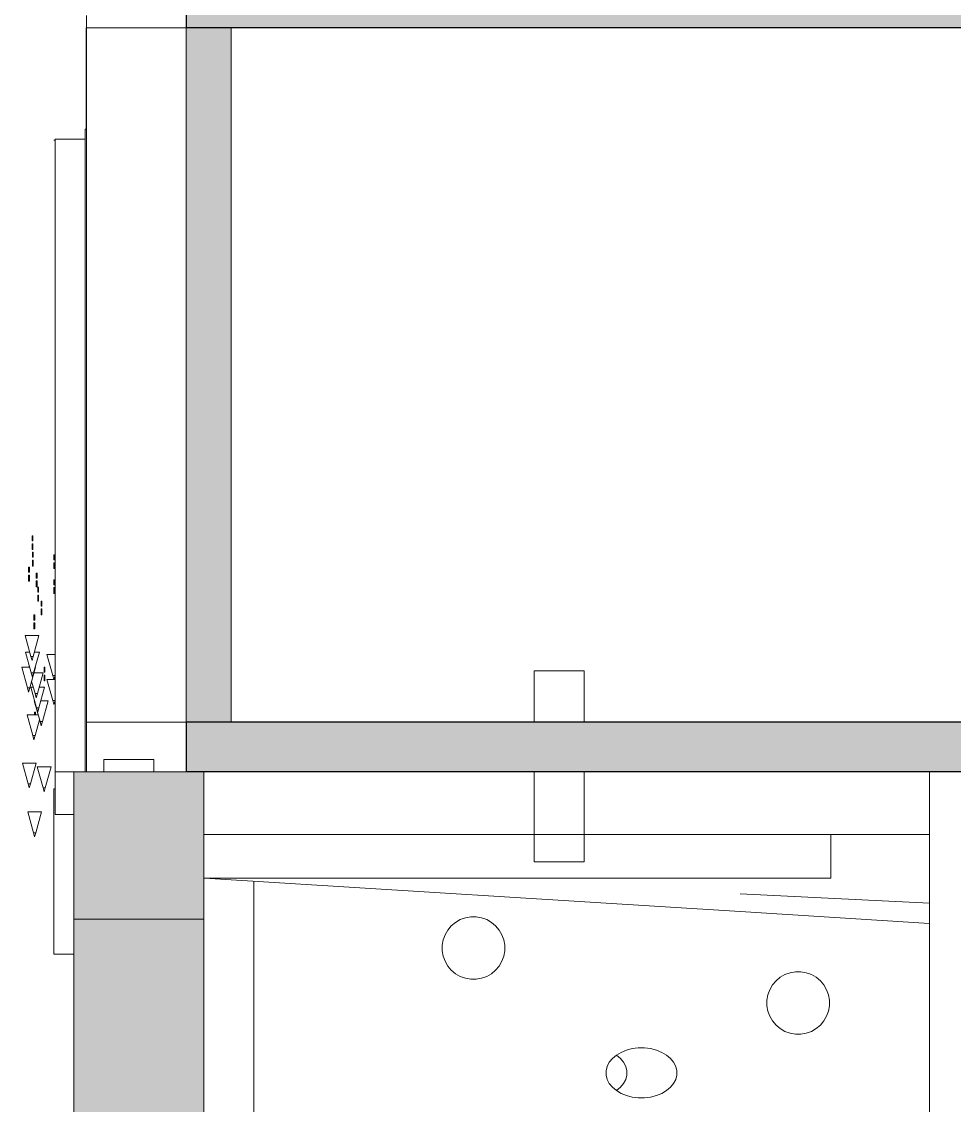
# Model space of a CAD drawing. Header units: metres. Extents: x -3.3 to 35.9, y -7 to 21.5.
# Drawn here: x -0.129 to 3.605, y -1.645 to 2.695 of the extents above; entities that cross this region are included whole.
import ezdxf

# ---------------------------------------------------------------- set-up
doc = ezdxf.new("R2010")
doc.units = ezdxf.units.M
doc.header["$MEASUREMENT"] = 0
for name, color, linetype in [('D_Schnitt D RB_1_110 Wand Aussen', 7, 'Continuous'), ('D_Schnitt D RB_1_111 Wand Aussen - Bohrpfahlwand 80', 7, 'Continuous'), ('D_Schnitt D RB_1_120 Wand Innen tragend', 7, 'Continuous'), ('D_Schnitt D RB_1_210 Decke', 7, 'Continuous'), ('D_Schnitt D RB_1_211 Decke - Bohrpfahl Rost', 7, 'Continuous'), ('D_Schnitt D RB_1_270 Deckendurchbruchsymbol', 7, 'Continuous'), ('D_Schnitt D RB_1_420 Rampe', 7, 'Continuous'), ('D_Schnitt D RB_1_910 Allgemein Lageplan Höhen', 7, 'Continuous')]:
    doc.layers.add(name, color=color, linetype=linetype)

msp = doc.modelspace()

# ---------------------------------------------------------------- hatches: boundary and pattern name
at = {"layer": 'D_Schnitt D RB_1_110 Wand Aussen', "linetype": 'Continuous', "lineweight": 0, "true_color": 0x000000}
msp.add_hatch(color=18, dxfattribs=at).paths.add_polyline_path([(0.53, -0.11), (0.71, -0.11), (0.71, 2.67), (0.53, 2.67)])
at = {"layer": 'D_Schnitt D RB_1_111 Wand Aussen - Bohrpfahlwand 80', "linetype": 'Continuous', "lineweight": 0, "true_color": 0x000000}
msp.add_hatch(color=18, dxfattribs=at).paths.add_polyline_path([(0.08, -6.55), (0.6, -6.55), (0.6, -0.9), (0.08, -0.9)])
at = {"layer": 'D_Schnitt D RB_1_210 Decke', "linetype": 'Continuous', "lineweight": 0, "true_color": 0x000000}
for points in [[(0.53, 2.67), (14.87, 2.67), (14.87, 2.87), (0.53, 2.87)], [(0.53, -0.11), (0.53, -0.31), (3.735, -0.31), (3.735, -0.11)]]:
    msp.add_hatch(color=18, dxfattribs=at).paths.add_polyline_path(points)
at = {"layer": 'D_Schnitt D RB_1_211 Decke - Bohrpfahl Rost', "linetype": 'Continuous', "lineweight": 0, "true_color": 0x000000}
msp.add_hatch(color=18, dxfattribs=at).paths.add_polyline_path([(0.08, -0.9), (0.6, -0.9), (0.6, -0.31), (0.08, -0.31)])

# ---------------------------------------------------------------- linework, layer by layer
at = {"layer": 'D_Schnitt D RB_1_110 Wand Aussen', "color": 7, "linetype": 'Continuous', "lineweight": 18, "ltscale": 1000}
for p, q in [((0.129, 2.265), (0.129, 2.67)), ((0.13, 2.67), (0.129, 2.67)), ((0.13, 2.67), (0.13, -0.11)), ((0.13, 2.67), (0.53, 2.67)), ((0.53, 2.67), (0.53, -0.11)), ((0.71, 2.67), (0.71, -0.11)), ((0.13, -0.11), (0.53, -0.11))]:
    msp.add_line(p, q, dxfattribs=at)
at = {"layer": 'D_Schnitt D RB_1_110 Wand Aussen', "color": 7, "linetype": 'Continuous', "lineweight": 13, "ltscale": 1000}
for p, q in [((0.125, 2.265), (0.125, 2.225)), ((0.125, 2.265), (0.13, 2.265)), ((0.005, 2.22), (0, 2.22)), ((0.005, 2.22), (0, 2.22)), ((0.005, 2.225), (0.005, 2.22)), ((0.005, 2.225), (0.125, 2.225)), ((0.005, 2.22), (0.005, -0.31)), ((0.125, 2.225), (0.125, -0.31)), ((0.005, -0.48), (0.005, -0.31)), ((0.005, -0.31), (0.08, -0.31)), ((0.005, -0.48), (0.08, -0.48))]:
    msp.add_line(p, q, dxfattribs=at)
at = {"layer": 'D_Schnitt D RB_1_111 Wand Aussen - Bohrpfahlwand 80', "color": 7, "linetype": 'Continuous', "lineweight": 13, "ltscale": 1000}
msp.add_line((0.08, -0.9), (0.08, -6.55), dxfattribs=at)
at = {"layer": 'D_Schnitt D RB_1_111 Wand Aussen - Bohrpfahlwand 80', "color": 7, "linetype": 'Continuous', "lineweight": 18, "ltscale": 1000}
msp.add_line((0.6, -0.9), (0.6, -3.83), dxfattribs=at)
at = {"layer": 'D_Schnitt D RB_1_120 Wand Innen tragend', "color": 7, "linetype": 'Continuous', "lineweight": 18, "ltscale": 1000}
for p, q in [((3.505, -0.51), (3.505, -3.83)), ((0.8, -0.7473), (0.8, -3.83)), ((3.505, -0.8357), (2.748, -0.7978))]:
    msp.add_line(p, q, dxfattribs=at)
at = {"layer": 'D_Schnitt D RB_1_120 Wand Innen tragend', "color": 16, "linetype": 'Continuous', "lineweight": 13, "ltscale": 1000, "true_color": 0x7e0000}
for p, q in [((1.608, -0.9122), (1.6269, -0.9013)), ((1.6269, -0.9013), (1.6475, -0.8938)), ((1.6475, -0.8938), (1.669, -0.89)), ((1.669, -0.89), (1.6799, -0.89)), ((1.6799, -0.89), (1.6909, -0.89)), ((1.6909, -0.89), (1.7124, -0.8938)), ((1.7124, -0.8938), (1.733, -0.9013)), ((1.733, -0.9013), (1.7519, -0.9122)), ((1.5662, -0.962), (1.5772, -0.943)), ((1.5772, -0.943), (1.5912, -0.9263)), ((1.5912, -0.9263), (1.608, -0.9122)), ((1.7519, -0.9122), (1.7687, -0.9263)), ((1.7687, -0.9263), (1.7827, -0.943)), ((1.7827, -0.943), (1.7937, -0.962)), ((1.5549, -1.0041), (1.5587, -0.9825)), ((1.5587, -0.9825), (1.5662, -0.962)), ((1.7937, -0.962), (1.8011, -0.9825)), ((1.8011, -0.9825), (1.8049, -1.0041)), ((1.5549, -1.015), (1.5549, -1.0041)), ((1.5549, -1.0259), (1.5549, -1.015)), ((1.5587, -1.0475), (1.5549, -1.0259)), ((1.8049, -1.0259), (1.8011, -1.0475)), ((1.8049, -1.0041), (1.8049, -1.015)), ((1.8049, -1.015), (1.8049, -1.0259)), ((1.5662, -1.068), (1.5587, -1.0475)), ((1.5772, -1.087), (1.5662, -1.068)), ((1.7937, -1.068), (1.7827, -1.087)), ((1.8011, -1.0475), (1.7937, -1.068)), ((1.5912, -1.1037), (1.5772, -1.087)), ((1.608, -1.1178), (1.5912, -1.1037)), ((1.6269, -1.1287), (1.608, -1.1178)), ((1.7519, -1.1178), (1.733, -1.1287)), ((1.7687, -1.1037), (1.7519, -1.1178)), ((1.7827, -1.087), (1.7687, -1.1037)), ((2.908, -1.1322), (2.927, -1.1213)), ((2.927, -1.1213), (2.9475, -1.1138)), ((2.9475, -1.1138), (2.9691, -1.11)), ((2.9691, -1.11), (2.98, -1.11)), ((2.98, -1.11), (2.9909, -1.11)), ((2.9909, -1.11), (3.0125, -1.1138)), ((3.0125, -1.1138), (3.033, -1.1213)), ((3.033, -1.1213), (3.052, -1.1322)), ((1.6475, -1.1362), (1.6269, -1.1287)), ((1.669, -1.14), (1.6475, -1.1362)), ((1.6799, -1.14), (1.669, -1.14)), ((1.6909, -1.14), (1.6799, -1.14)), ((1.7124, -1.1362), (1.6909, -1.14)), ((1.733, -1.1287), (1.7124, -1.1362)), ((2.8663, -1.182), (2.8772, -1.163)), ((2.8772, -1.163), (2.8913, -1.1463)), ((2.8913, -1.1463), (2.908, -1.1322)), ((3.052, -1.1322), (3.0687, -1.1463)), ((3.0687, -1.1463), (3.0828, -1.163)), ((3.0828, -1.163), (3.0937, -1.182)), ((2.855, -1.2241), (2.8588, -1.2025)), ((2.8588, -1.2025), (2.8663, -1.182)), ((3.0937, -1.182), (3.1012, -1.2025)), ((3.1012, -1.2025), (3.105, -1.2241)), ((2.855, -1.235), (2.855, -1.2241)), ((2.855, -1.2459), (2.855, -1.235)), ((2.8588, -1.2675), (2.855, -1.2459)), ((3.105, -1.2459), (3.1012, -1.2675)), ((3.105, -1.2241), (3.105, -1.235)), ((3.105, -1.235), (3.105, -1.2459)), ((2.8663, -1.288), (2.8588, -1.2675)), ((2.8772, -1.307), (2.8663, -1.288)), ((3.0937, -1.288), (3.0828, -1.307)), ((3.1012, -1.2675), (3.0937, -1.288)), ((2.8913, -1.3237), (2.8772, -1.307)), ((2.908, -1.3378), (2.8913, -1.3237)), ((2.927, -1.3487), (2.908, -1.3378)), ((3.052, -1.3378), (3.033, -1.3487)), ((3.0687, -1.3237), (3.052, -1.3378)), ((3.0828, -1.307), (3.0687, -1.3237)), ((2.9475, -1.3562), (2.927, -1.3487)), ((2.9691, -1.36), (2.9475, -1.3562)), ((2.98, -1.36), (2.9691, -1.36)), ((2.9909, -1.36), (2.98, -1.36)), ((3.0125, -1.3562), (2.9909, -1.36)), ((3.033, -1.3487), (3.0125, -1.3562)), ((2.2708, -1.4328), (2.2923, -1.424)), ((2.2923, -1.424), (2.3155, -1.418)), ((2.3155, -1.418), (2.3399, -1.415)), ((2.3399, -1.415), (2.3523, -1.415)), ((2.3523, -1.415), (2.3646, -1.415)), ((2.3646, -1.415), (2.389, -1.418)), ((2.389, -1.418), (2.4123, -1.424)), ((2.4123, -1.424), (2.4337, -1.4328)), ((2.2151, -1.489), (2.2236, -1.4726)), ((2.2236, -1.4726), (2.236, -1.4574)), ((2.236, -1.4574), (2.2519, -1.444)), ((2.2519, -1.444), (2.2708, -1.4328)), ((2.2527, -1.444), (2.2523, -1.4438)), ((2.2686, -1.4574), (2.2527, -1.444)), ((2.2809, -1.4726), (2.2686, -1.4574)), ((2.2894, -1.489), (2.2809, -1.4726)), ((2.4337, -1.4328), (2.4527, -1.444)), ((2.4527, -1.444), (2.4686, -1.4574)), ((2.4686, -1.4574), (2.4809, -1.4726)), ((2.4809, -1.4726), (2.4894, -1.489)), ((2.2109, -1.5063), (2.2151, -1.489)), ((2.2109, -1.515), (2.2109, -1.5063)), ((2.2109, -1.5237), (2.2109, -1.515)), ((2.2937, -1.5063), (2.2894, -1.489)), ((2.2937, -1.515), (2.2937, -1.5063)), ((2.2937, -1.5237), (2.2937, -1.515)), ((2.4894, -1.489), (2.4937, -1.5063)), ((2.4937, -1.5063), (2.4937, -1.515)), ((2.4937, -1.515), (2.4937, -1.5237)), ((2.2151, -1.541), (2.2109, -1.5237)), ((2.2236, -1.5574), (2.2151, -1.541)), ((2.236, -1.5726), (2.2236, -1.5574)), ((2.2686, -1.5726), (2.2809, -1.5574)), ((2.2809, -1.5574), (2.2894, -1.541)), ((2.2894, -1.541), (2.2937, -1.5237)), ((2.4809, -1.5574), (2.4686, -1.5726)), ((2.4894, -1.541), (2.4809, -1.5574)), ((2.4937, -1.5237), (2.4894, -1.541)), ((2.2519, -1.586), (2.236, -1.5726)), ((2.2708, -1.5972), (2.2519, -1.586)), ((2.2523, -1.5862), (2.2527, -1.586)), ((2.2527, -1.586), (2.2686, -1.5726)), ((2.2923, -1.606), (2.2708, -1.5972)), ((2.4337, -1.5972), (2.4123, -1.606)), ((2.4527, -1.586), (2.4337, -1.5972)), ((2.4686, -1.5726), (2.4527, -1.586)), ((2.3155, -1.612), (2.2923, -1.606)), ((2.3399, -1.615), (2.3155, -1.612)), ((2.3523, -1.615), (2.3399, -1.615)), ((2.3646, -1.615), (2.3523, -1.615)), ((2.389, -1.612), (2.3646, -1.615)), ((2.4123, -1.606), (2.389, -1.612))]:
    msp.add_line(p, q, dxfattribs=at)
at = {"layer": 'D_Schnitt D RB_1_210 Decke', "color": 7, "linetype": 'Continuous', "lineweight": 25, "ltscale": 1000}
for p, q in [((0.53, 2.87), (0.53, 2.67)), ((0.71, 2.67), (0.53, 2.67)), ((3.735, 2.67), (0.71, 2.67)), ((0.53, -0.11), (0.53, -0.31)), ((0.71, -0.11), (0.53, -0.11)), ((3.735, -0.11), (0.71, -0.11)), ((0.6, -0.31), (0.53, -0.31)), ((3.735, -0.31), (0.6, -0.31))]:
    msp.add_line(p, q, dxfattribs=at)
at = {"layer": 'D_Schnitt D RB_1_210 Decke', "color": 7, "linetype": 'Continuous', "lineweight": 13, "ltscale": 1000}
for p, q in [((0.13, 2.67), (0.13, 2.72)), ((0.13, -0.31), (0.13, -0.11)), ((3.505, -0.51), (3.505, -0.31)), ((0.6, -0.56), (3.505, -0.56)), ((3.11, -0.735), (3.11, -0.56)), ((0.6, -0.735), (3.11, -0.735))]:
    msp.add_line(p, q, dxfattribs=at)
at = {"layer": 'D_Schnitt D RB_1_211 Decke - Bohrpfahl Rost', "color": 7, "linetype": 'Continuous', "lineweight": 18, "ltscale": 1000}
for p, q in [((0.08, -0.31), (0.08, -0.9)), ((0.53, -0.31), (0.08, -0.31)), ((0.6, -0.31), (0.6, -0.9)), ((0.6, -0.9), (0.08, -0.9))]:
    msp.add_line(p, q, dxfattribs=at)
at = {"layer": 'D_Schnitt D RB_1_270 Deckendurchbruchsymbol', "color": 7, "linetype": 'Continuous', "lineweight": 13, "ltscale": 1000}
for p, q in [((1.9225, 0.095), (2.1225, 0.095)), ((1.9225, -0.11), (1.9225, 0.095)), ((2.1225, -0.11), (2.1225, 0.095)), ((0.2, -0.26), (0.4, -0.26)), ((0.2, -0.31), (0.2, -0.26)), ((0.4, -0.31), (0.4, -0.26)), ((1.9225, -0.67), (1.9225, -0.31)), ((2.1225, -0.67), (2.1225, -0.31)), ((0, -0.378), (0.005, -0.378)), ((0, -1.04), (0, -0.378)), ((1.9225, -0.67), (2.1225, -0.67)), ((0, -1.04), (0.08, -1.04))]:
    msp.add_line(p, q, dxfattribs=at)
at = {"layer": 'D_Schnitt D RB_1_420 Rampe', "color": 7, "linetype": 'Continuous', "lineweight": 18, "ltscale": 1000}
for p, q in [((0.08, -0.735), (0.08, -0.48)), ((2.748, -0.8689), (0.6035, -0.735)), ((3.505, -0.9162), (2.748, -0.8689))]:
    msp.add_line(p, q, dxfattribs=at)
at = {"layer": 'D_Schnitt D RB_1_910 Allgemein Lageplan Höhen', "color": 7, "linetype": 'Continuous', "lineweight": 13, "ltscale": 1000}
for p, q in [((-0.0874, 0.6358), (-0.0874, 0.633)), ((-0.0874, 0.6358), (-0.0842, 0.6358)), ((-0.0874, 0.633), (-0.0842, 0.633)), ((-0.0874, 0.633), (-0.0874, 0.6302)), ((-0.0874, 0.6302), (-0.0874, 0.6214)), ((-0.0874, 0.6302), (-0.0842, 0.6302)), ((-0.0874, 0.6214), (-0.0874, 0.6201)), ((-0.0874, 0.6201), (-0.0874, 0.6192)), ((-0.0874, 0.6192), (-0.0874, 0.6182)), ((-0.0874, 0.6182), (-0.0874, 0.6174)), ((-0.0874, 0.6174), (-0.0874, 0.6167)), ((-0.0874, 0.6167), (-0.0874, 0.6162)), ((-0.0874, 0.6162), (-0.0874, 0.6158)), ((-0.0874, 0.6158), (-0.0874, 0.6157)), ((-0.0874, 0.6157), (-0.0842, 0.6157)), ((-0.0842, 0.6358), (-0.0842, 0.633)), ((-0.0842, 0.633), (-0.0842, 0.6302)), ((-0.0842, 0.6302), (-0.0842, 0.6214)), ((-0.0842, 0.6214), (-0.0842, 0.6201)), ((-0.0842, 0.6201), (-0.0842, 0.6192)), ((-0.0842, 0.6192), (-0.0842, 0.6182)), ((-0.0842, 0.6182), (-0.0842, 0.6174)), ((-0.0842, 0.6174), (-0.0842, 0.6167)), ((-0.0842, 0.6167), (-0.0842, 0.6162)), ((-0.0842, 0.6162), (-0.0842, 0.6158)), ((-0.0842, 0.6158), (-0.0842, 0.6157)), ((-0.0874, 0.6043), (-0.0874, 0.6034)), ((-0.0874, 0.6043), (-0.0842, 0.6043)), ((-0.0874, 0.6034), (-0.0874, 0.6026)), ((-0.0874, 0.6026), (-0.0874, 0.6017)), ((-0.0874, 0.6017), (-0.0874, 0.6008)), ((-0.0874, 0.6008), (-0.0874, 0.6)), ((-0.0874, 0.6), (-0.0874, 0.5994)), ((-0.0874, 0.5994), (-0.0874, 0.597)), ((-0.0874, 0.5994), (-0.0842, 0.5994)), ((-0.0874, 0.597), (-0.0874, 0.5846)), ((-0.0874, 0.597), (-0.0842, 0.597)), ((-0.0874, 0.5846), (-0.0842, 0.5846)), ((-0.0874, 0.5846), (-0.0874, 0.5844)), ((-0.0874, 0.5844), (-0.0874, 0.5842)), ((-0.0874, 0.5842), (-0.0842, 0.5842)), ((-0.0874, 0.5842), (-0.0874, 0.5835)), ((-0.0874, 0.5835), (-0.0874, 0.5827)), ((-0.0874, 0.5827), (-0.0874, 0.5821)), ((-0.0874, 0.5821), (-0.0874, 0.5817)), ((-0.0874, 0.5817), (-0.0874, 0.5807)), ((-0.0874, 0.5817), (-0.0842, 0.5817)), ((-0.0874, 0.5807), (-0.0842, 0.5807)), ((-0.0858, 0.5698), (-0.0858, 0.567)), ((-0.0858, 0.5698), (-0.0827, 0.5698)), ((-0.0858, 0.567), (-0.0827, 0.567)), ((-0.0858, 0.567), (-0.0858, 0.5642)), ((-0.0858, 0.5642), (-0.0858, 0.5554)), ((-0.0858, 0.5642), (-0.0827, 0.5642)), ((-0.0842, 0.6043), (-0.0842, 0.6034)), ((-0.0842, 0.6034), (-0.0842, 0.6026)), ((-0.0842, 0.6026), (-0.0842, 0.6017)), ((-0.0842, 0.6017), (-0.0842, 0.6008)), ((-0.0842, 0.6008), (-0.0842, 0.6)), ((-0.0842, 0.6), (-0.0842, 0.5994)), ((-0.0842, 0.5994), (-0.0842, 0.597)), ((-0.0842, 0.597), (-0.0842, 0.5846)), ((-0.0842, 0.5846), (-0.0842, 0.5844)), ((-0.0842, 0.5844), (-0.0842, 0.5842)), ((-0.0842, 0.5842), (-0.0842, 0.5835)), ((-0.0842, 0.5835), (-0.0842, 0.5827)), ((-0.0842, 0.5827), (-0.0842, 0.5821)), ((-0.0842, 0.5821), (-0.0842, 0.5817)), ((-0.0842, 0.5817), (-0.0842, 0.5807)), ((-0.0827, 0.5698), (-0.0827, 0.567)), ((-0.0827, 0.567), (-0.0827, 0.5642)), ((-0.0827, 0.5642), (-0.0827, 0.5554)), ((-0.0858, 0.5554), (-0.0858, 0.5541)), ((-0.0858, 0.5541), (-0.0858, 0.5532)), ((-0.0858, 0.5532), (-0.0858, 0.5522)), ((-0.0858, 0.5522), (-0.0858, 0.5514)), ((-0.0858, 0.5514), (-0.0858, 0.5507)), ((-0.0858, 0.5507), (-0.0858, 0.5502)), ((-0.0858, 0.5502), (-0.0858, 0.5498)), ((-0.0858, 0.5498), (-0.0858, 0.5497)), ((-0.0858, 0.5497), (-0.0827, 0.5497)), ((-0.0858, 0.5383), (-0.0858, 0.5374)), ((-0.0858, 0.5383), (-0.0827, 0.5383)), ((-0.0858, 0.5374), (-0.0858, 0.5366)), ((-0.0858, 0.5366), (-0.0858, 0.5357)), ((-0.0858, 0.5357), (-0.0858, 0.5348)), ((-0.0858, 0.5348), (-0.0858, 0.534)), ((-0.0858, 0.534), (-0.0858, 0.5334)), ((-0.0858, 0.5334), (-0.0858, 0.531)), ((-0.0858, 0.5334), (-0.0827, 0.5334)), ((-0.0858, 0.531), (-0.0858, 0.5186)), ((-0.0858, 0.531), (-0.0827, 0.531)), ((-0.0827, 0.5554), (-0.0827, 0.5541)), ((-0.0827, 0.5541), (-0.0827, 0.5532)), ((-0.0827, 0.5532), (-0.0827, 0.5522)), ((-0.0827, 0.5522), (-0.0827, 0.5514)), ((-0.0827, 0.5514), (-0.0827, 0.5507)), ((-0.0827, 0.5507), (-0.0827, 0.5502)), ((-0.0827, 0.5502), (-0.0827, 0.5498)), ((-0.0827, 0.5498), (-0.0827, 0.5497)), ((-0.0827, 0.5383), (-0.0827, 0.5374)), ((-0.0827, 0.5374), (-0.0827, 0.5366)), ((-0.0827, 0.5366), (-0.0827, 0.5357)), ((-0.0827, 0.5357), (-0.0827, 0.5348)), ((-0.0827, 0.5348), (-0.0827, 0.534)), ((-0.0827, 0.534), (-0.0827, 0.5334)), ((-0.0827, 0.5334), (-0.0827, 0.531)), ((-0.0827, 0.531), (-0.0827, 0.5186)), ((-0.1011, 0.5098), (-0.1011, 0.507)), ((-0.1011, 0.5098), (-0.098, 0.5098)), ((-0.1011, 0.507), (-0.098, 0.507)), ((-0.1011, 0.507), (-0.1011, 0.5042)), ((-0.1011, 0.5042), (-0.1011, 0.4954)), ((-0.1011, 0.5042), (-0.098, 0.5042)), ((-0.1011, 0.4954), (-0.1011, 0.4941)), ((-0.1011, 0.4941), (-0.1011, 0.4932)), ((-0.1011, 0.4932), (-0.1011, 0.4922)), ((-0.1011, 0.4922), (-0.1011, 0.4914)), ((-0.1011, 0.4914), (-0.1011, 0.4907)), ((-0.1011, 0.4907), (-0.1011, 0.4902)), ((-0.1011, 0.4902), (-0.1011, 0.4898)), ((-0.1011, 0.4898), (-0.1011, 0.4897)), ((-0.1011, 0.4897), (-0.098, 0.4897)), ((-0.1011, 0.4783), (-0.1011, 0.4774)), ((-0.1011, 0.4783), (-0.098, 0.4783)), ((-0.1011, 0.4774), (-0.1011, 0.4766)), ((-0.098, 0.5098), (-0.098, 0.507)), ((-0.098, 0.507), (-0.098, 0.5042)), ((-0.098, 0.5042), (-0.098, 0.4954)), ((-0.098, 0.4954), (-0.098, 0.4941)), ((-0.098, 0.4941), (-0.098, 0.4932)), ((-0.098, 0.4932), (-0.098, 0.4922)), ((-0.098, 0.4922), (-0.098, 0.4914)), ((-0.098, 0.4914), (-0.098, 0.4907)), ((-0.098, 0.4907), (-0.098, 0.4902)), ((-0.098, 0.4902), (-0.098, 0.4898)), ((-0.098, 0.4898), (-0.098, 0.4897)), ((-0.098, 0.4783), (-0.098, 0.4774)), ((-0.098, 0.4774), (-0.098, 0.4766)), ((-0.0858, 0.5186), (-0.0827, 0.5186)), ((-0.0858, 0.5186), (-0.0858, 0.5184)), ((-0.0858, 0.5184), (-0.0858, 0.5182)), ((-0.0858, 0.5182), (-0.0858, 0.5175)), ((-0.0858, 0.5182), (-0.0827, 0.5182)), ((-0.0858, 0.5175), (-0.0858, 0.5167)), ((-0.0858, 0.5167), (-0.0858, 0.5161)), ((-0.0858, 0.5161), (-0.0858, 0.5157)), ((-0.0858, 0.5157), (-0.0858, 0.5147)), ((-0.0858, 0.5157), (-0.0827, 0.5157)), ((-0.0858, 0.5147), (-0.0827, 0.5147)), ((-0.0827, 0.5186), (-0.0827, 0.5184)), ((-0.0827, 0.5184), (-0.0827, 0.5182)), ((-0.0827, 0.5182), (-0.0827, 0.5175)), ((-0.0827, 0.5175), (-0.0827, 0.5167)), ((-0.0827, 0.5167), (-0.0827, 0.5161)), ((-0.0827, 0.5161), (-0.0827, 0.5157)), ((-0.0827, 0.5157), (-0.0827, 0.5147)), ((-0.0706, 0.4868), (-0.0706, 0.484)), ((-0.0706, 0.4868), (-0.0675, 0.4868)), ((-0.0706, 0.484), (-0.0675, 0.484)), ((-0.0706, 0.484), (-0.0706, 0.4812)), ((-0.0706, 0.4812), (-0.0706, 0.4724)), ((-0.0706, 0.4812), (-0.0675, 0.4812)), ((-0.0675, 0.4868), (-0.0675, 0.484)), ((-0.0675, 0.484), (-0.0675, 0.4812)), ((-0.0675, 0.4812), (-0.0675, 0.4724)), ((-0.1011, 0.4766), (-0.1011, 0.4757)), ((-0.1011, 0.4757), (-0.1011, 0.4748)), ((-0.1011, 0.4748), (-0.1011, 0.474)), ((-0.1011, 0.474), (-0.1011, 0.4734)), ((-0.1011, 0.4734), (-0.1011, 0.471)), ((-0.1011, 0.4734), (-0.098, 0.4734)), ((-0.1011, 0.471), (-0.1011, 0.4586)), ((-0.1011, 0.471), (-0.098, 0.471)), ((-0.1011, 0.4586), (-0.098, 0.4586)), ((-0.1011, 0.4586), (-0.1011, 0.4584)), ((-0.1011, 0.4584), (-0.1011, 0.4582)), ((-0.1011, 0.4582), (-0.098, 0.4582)), ((-0.1011, 0.4582), (-0.1011, 0.4575)), ((-0.1011, 0.4575), (-0.1011, 0.4567)), ((-0.1011, 0.4567), (-0.1011, 0.4561)), ((-0.1011, 0.4561), (-0.1011, 0.4557)), ((-0.1011, 0.4557), (-0.1011, 0.4547)), ((-0.1011, 0.4557), (-0.098, 0.4557)), ((-0.1011, 0.4547), (-0.098, 0.4547)), ((-0.098, 0.4766), (-0.098, 0.4757)), ((-0.098, 0.4757), (-0.098, 0.4748)), ((-0.098, 0.4748), (-0.098, 0.474)), ((-0.098, 0.474), (-0.098, 0.4734)), ((-0.098, 0.4734), (-0.098, 0.471)), ((-0.098, 0.471), (-0.098, 0.4586)), ((-0.098, 0.4586), (-0.098, 0.4584)), ((-0.098, 0.4584), (-0.098, 0.4582)), ((-0.098, 0.4582), (-0.098, 0.4575)), ((-0.098, 0.4575), (-0.098, 0.4567)), ((-0.098, 0.4567), (-0.098, 0.4561)), ((-0.098, 0.4561), (-0.098, 0.4557)), ((-0.098, 0.4557), (-0.098, 0.4547)), ((-0.0706, 0.4724), (-0.0706, 0.4711)), ((-0.0706, 0.4711), (-0.0706, 0.4702)), ((-0.0706, 0.4702), (-0.0706, 0.4692)), ((-0.0706, 0.4692), (-0.0706, 0.4684)), ((-0.0706, 0.4684), (-0.0706, 0.4677)), ((-0.0706, 0.4677), (-0.0706, 0.4672)), ((-0.0706, 0.4672), (-0.0706, 0.4668)), ((-0.0706, 0.4668), (-0.0706, 0.4667)), ((-0.0706, 0.4667), (-0.0675, 0.4667)), ((-0.0706, 0.4553), (-0.0706, 0.4544)), ((-0.0706, 0.4553), (-0.0675, 0.4553)), ((-0.0706, 0.4544), (-0.0706, 0.4536)), ((-0.0706, 0.4536), (-0.0706, 0.4527)), ((-0.0706, 0.4527), (-0.0706, 0.4518)), ((-0.0706, 0.4518), (-0.0706, 0.451)), ((-0.0706, 0.451), (-0.0706, 0.4504)), ((-0.0706, 0.4504), (-0.0706, 0.448)), ((-0.0706, 0.4504), (-0.0675, 0.4504)), ((-0.0706, 0.448), (-0.0706, 0.4356)), ((-0.0706, 0.448), (-0.0675, 0.448)), ((-0.0706, 0.4356), (-0.0675, 0.4356)), ((-0.0706, 0.4356), (-0.0706, 0.4354)), ((-0.0706, 0.4354), (-0.0706, 0.4352)), ((-0.0706, 0.4352), (-0.0675, 0.4352)), ((-0.0706, 0.4352), (-0.0706, 0.4345)), ((-0.0706, 0.4345), (-0.0706, 0.4337)), ((-0.0675, 0.4724), (-0.0675, 0.4711)), ((-0.0675, 0.4711), (-0.0675, 0.4702)), ((-0.0675, 0.4702), (-0.0675, 0.4692)), ((-0.0675, 0.4692), (-0.0675, 0.4684)), ((-0.0675, 0.4684), (-0.0675, 0.4677)), ((-0.0675, 0.4677), (-0.0675, 0.4672)), ((-0.0675, 0.4672), (-0.0675, 0.4668)), ((-0.0675, 0.4668), (-0.0675, 0.4667)), ((-0.0675, 0.4553), (-0.0675, 0.4544)), ((-0.0675, 0.4544), (-0.0675, 0.4536)), ((-0.0675, 0.4536), (-0.0675, 0.4527)), ((-0.0675, 0.4527), (-0.0675, 0.4518)), ((-0.0675, 0.4518), (-0.0675, 0.451)), ((-0.0675, 0.451), (-0.0675, 0.4504)), ((-0.0675, 0.4504), (-0.0675, 0.448)), ((-0.0675, 0.448), (-0.0675, 0.4356)), ((-0.0675, 0.4356), (-0.0675, 0.4354)), ((-0.0675, 0.4354), (-0.0675, 0.4352)), ((-0.0675, 0.4352), (-0.0675, 0.4345)), ((-0.0675, 0.4345), (-0.0675, 0.4337)), ((-0.0706, 0.4337), (-0.0706, 0.4331)), ((-0.0706, 0.4331), (-0.0706, 0.4327)), ((-0.0706, 0.4327), (-0.0706, 0.4317)), ((-0.0706, 0.4327), (-0.0675, 0.4327)), ((-0.0706, 0.4317), (-0.0675, 0.4317)), ((-0.0675, 0.4337), (-0.0675, 0.4331)), ((-0.0675, 0.4331), (-0.0675, 0.4327)), ((-0.0675, 0.4327), (-0.0675, 0.4317)), ((-0.0648, 0.4298), (-0.0648, 0.427)), ((-0.0648, 0.4298), (-0.0617, 0.4298)), ((-0.0648, 0.427), (-0.0648, 0.4242)), ((-0.0648, 0.427), (-0.0617, 0.427)), ((-0.0648, 0.4242), (-0.0648, 0.4154)), ((-0.0648, 0.4242), (-0.0617, 0.4242)), ((-0.0648, 0.4154), (-0.0648, 0.4141)), ((-0.0648, 0.4141), (-0.0648, 0.4132)), ((-0.0648, 0.4132), (-0.0648, 0.4122)), ((-0.0648, 0.4122), (-0.0648, 0.4114)), ((-0.0648, 0.4114), (-0.0648, 0.4107)), ((-0.0648, 0.4107), (-0.0648, 0.4102)), ((-0.0648, 0.4102), (-0.0648, 0.4098)), ((-0.0648, 0.4098), (-0.0648, 0.4097)), ((-0.0648, 0.4097), (-0.0617, 0.4097)), ((-0.0648, 0.3983), (-0.0648, 0.3974)), ((-0.0648, 0.3983), (-0.0617, 0.3983)), ((-0.0648, 0.3974), (-0.0648, 0.3966)), ((-0.0648, 0.3966), (-0.0648, 0.3957)), ((-0.0648, 0.3957), (-0.0648, 0.3948)), ((-0.0648, 0.3948), (-0.0648, 0.394)), ((-0.0648, 0.394), (-0.0648, 0.3934)), ((-0.0648, 0.3934), (-0.0648, 0.391)), ((-0.0648, 0.3934), (-0.0617, 0.3934)), ((-0.0648, 0.391), (-0.0648, 0.3786)), ((-0.0648, 0.391), (-0.0617, 0.391)), ((-0.0617, 0.4298), (-0.0617, 0.427)), ((-0.0617, 0.427), (-0.0617, 0.4242)), ((-0.0617, 0.4242), (-0.0617, 0.4154)), ((-0.0617, 0.4154), (-0.0617, 0.4141)), ((-0.0617, 0.4141), (-0.0617, 0.4132)), ((-0.0617, 0.4132), (-0.0617, 0.4122)), ((-0.0617, 0.4122), (-0.0617, 0.4114)), ((-0.0617, 0.4114), (-0.0617, 0.4107)), ((-0.0617, 0.4107), (-0.0617, 0.4102)), ((-0.0617, 0.4102), (-0.0617, 0.4098)), ((-0.0617, 0.4098), (-0.0617, 0.4097)), ((-0.0617, 0.3983), (-0.0617, 0.3974)), ((-0.0617, 0.3974), (-0.0617, 0.3966)), ((-0.0617, 0.3966), (-0.0617, 0.3957)), ((-0.0617, 0.3957), (-0.0617, 0.3948)), ((-0.0617, 0.3948), (-0.0617, 0.394)), ((-0.0617, 0.394), (-0.0617, 0.3934)), ((-0.0617, 0.3934), (-0.0617, 0.391)), ((-0.0617, 0.391), (-0.0617, 0.3786)), ((-0.0648, 0.3786), (-0.0617, 0.3786)), ((-0.0648, 0.3786), (-0.0648, 0.3784)), ((-0.0648, 0.3784), (-0.0648, 0.3782)), ((-0.0648, 0.3782), (-0.0617, 0.3782)), ((-0.0648, 0.3782), (-0.0648, 0.3775)), ((-0.0648, 0.3775), (-0.0648, 0.3767)), ((-0.0648, 0.3767), (-0.0648, 0.3761)), ((-0.0648, 0.3761), (-0.0648, 0.3757)), ((-0.0648, 0.3757), (-0.0648, 0.3747)), ((-0.0648, 0.3757), (-0.0617, 0.3757)), ((-0.0648, 0.3747), (-0.0617, 0.3747)), ((-0.0617, 0.3786), (-0.0617, 0.3784)), ((-0.0617, 0.3784), (-0.0617, 0.3782)), ((-0.0617, 0.3782), (-0.0617, 0.3775)), ((-0.0617, 0.3775), (-0.0617, 0.3767)), ((-0.0617, 0.3767), (-0.0617, 0.3761)), ((-0.0617, 0.3761), (-0.0617, 0.3757)), ((-0.0617, 0.3757), (-0.0617, 0.3747)), ((-0.0509, 0.3748), (-0.0509, 0.372)), ((-0.0509, 0.3748), (-0.0477, 0.3748)), ((-0.0509, 0.372), (-0.0477, 0.372)), ((-0.0509, 0.372), (-0.0509, 0.3692)), ((-0.0509, 0.3692), (-0.0509, 0.3604)), ((-0.0509, 0.3692), (-0.0477, 0.3692)), ((-0.0509, 0.3604), (-0.0509, 0.3591)), ((-0.0509, 0.3591), (-0.0509, 0.3582)), ((-0.0509, 0.3582), (-0.0509, 0.3572)), ((-0.0509, 0.3572), (-0.0509, 0.3564)), ((-0.0509, 0.3564), (-0.0509, 0.3557)), ((-0.0509, 0.3557), (-0.0509, 0.3552)), ((-0.0509, 0.3552), (-0.0509, 0.3548)), ((-0.0509, 0.3548), (-0.0509, 0.3547)), ((-0.0509, 0.3547), (-0.0477, 0.3547)), ((-0.0477, 0.3748), (-0.0477, 0.372)), ((-0.0477, 0.372), (-0.0477, 0.3692)), ((-0.0477, 0.3692), (-0.0477, 0.3604)), ((-0.0477, 0.3604), (-0.0477, 0.3591)), ((-0.0477, 0.3591), (-0.0477, 0.3582)), ((-0.0477, 0.3582), (-0.0477, 0.3572)), ((-0.0477, 0.3572), (-0.0477, 0.3564)), ((-0.0477, 0.3564), (-0.0477, 0.3557)), ((-0.0477, 0.3557), (-0.0477, 0.3552)), ((-0.0477, 0.3552), (-0.0477, 0.3548)), ((-0.0477, 0.3548), (-0.0477, 0.3547)), ((-0.0798, 0.3188), (-0.0798, 0.316)), ((-0.0798, 0.3188), (-0.0767, 0.3188)), ((-0.0798, 0.316), (-0.0767, 0.316)), ((-0.0798, 0.316), (-0.0798, 0.3132)), ((-0.0798, 0.3132), (-0.0798, 0.3044)), ((-0.0798, 0.3132), (-0.0767, 0.3132)), ((-0.0798, 0.3044), (-0.0798, 0.3031)), ((-0.0767, 0.3188), (-0.0767, 0.316)), ((-0.0767, 0.316), (-0.0767, 0.3132)), ((-0.0767, 0.3132), (-0.0767, 0.3044)), ((-0.0767, 0.3044), (-0.0767, 0.3031)), ((-0.0509, 0.3433), (-0.0509, 0.3424)), ((-0.0509, 0.3433), (-0.0477, 0.3433)), ((-0.0509, 0.3424), (-0.0509, 0.3416)), ((-0.0509, 0.3416), (-0.0509, 0.3407)), ((-0.0509, 0.3407), (-0.0509, 0.3398)), ((-0.0509, 0.3398), (-0.0509, 0.339)), ((-0.0509, 0.339), (-0.0509, 0.3384)), ((-0.0509, 0.3384), (-0.0509, 0.336)), ((-0.0509, 0.3384), (-0.0477, 0.3384)), ((-0.0509, 0.336), (-0.0509, 0.3236)), ((-0.0509, 0.336), (-0.0477, 0.336)), ((-0.0509, 0.3236), (-0.0477, 0.3236)), ((-0.0509, 0.3236), (-0.0509, 0.3234)), ((-0.0509, 0.3234), (-0.0509, 0.3232)), ((-0.0509, 0.3232), (-0.0477, 0.3232)), ((-0.0509, 0.3232), (-0.0509, 0.3225)), ((-0.0509, 0.3225), (-0.0509, 0.3217)), ((-0.0509, 0.3217), (-0.0509, 0.3211)), ((-0.0509, 0.3211), (-0.0509, 0.3207)), ((-0.0509, 0.3207), (-0.0509, 0.3197)), ((-0.0509, 0.3207), (-0.0477, 0.3207)), ((-0.0509, 0.3197), (-0.0477, 0.3197)), ((-0.0477, 0.3433), (-0.0477, 0.3424)), ((-0.0477, 0.3424), (-0.0477, 0.3416)), ((-0.0477, 0.3416), (-0.0477, 0.3407)), ((-0.0477, 0.3407), (-0.0477, 0.3398)), ((-0.0477, 0.3398), (-0.0477, 0.339)), ((-0.0477, 0.339), (-0.0477, 0.3384)), ((-0.0477, 0.3384), (-0.0477, 0.336)), ((-0.0477, 0.336), (-0.0477, 0.3236)), ((-0.0477, 0.3236), (-0.0477, 0.3234)), ((-0.0477, 0.3234), (-0.0477, 0.3232)), ((-0.0477, 0.3232), (-0.0477, 0.3225)), ((-0.0477, 0.3225), (-0.0477, 0.3217)), ((-0.0477, 0.3217), (-0.0477, 0.3211)), ((-0.0477, 0.3211), (-0.0477, 0.3207)), ((-0.0477, 0.3207), (-0.0477, 0.3197)), ((-0.0798, 0.3031), (-0.0798, 0.3022)), ((-0.0798, 0.3022), (-0.0798, 0.3012)), ((-0.0798, 0.3012), (-0.0798, 0.3004)), ((-0.0798, 0.3004), (-0.0798, 0.2997)), ((-0.0798, 0.2997), (-0.0798, 0.2992)), ((-0.0798, 0.2992), (-0.0798, 0.2988)), ((-0.0798, 0.2988), (-0.0798, 0.2987)), ((-0.0798, 0.2987), (-0.0767, 0.2987)), ((-0.0798, 0.2873), (-0.0798, 0.2864)), ((-0.0798, 0.2873), (-0.0767, 0.2873)), ((-0.0798, 0.2864), (-0.0798, 0.2856)), ((-0.0798, 0.2856), (-0.0798, 0.2847)), ((-0.0798, 0.2847), (-0.0798, 0.2838)), ((-0.0798, 0.2838), (-0.0798, 0.283)), ((-0.0798, 0.283), (-0.0798, 0.2824)), ((-0.0798, 0.2824), (-0.0798, 0.28)), ((-0.0798, 0.2824), (-0.0767, 0.2824)), ((-0.0798, 0.28), (-0.0798, 0.2676)), ((-0.0798, 0.28), (-0.0767, 0.28)), ((-0.0798, 0.2676), (-0.0767, 0.2676)), ((-0.0798, 0.2676), (-0.0798, 0.2674)), ((-0.0798, 0.2674), (-0.0798, 0.2672)), ((-0.0798, 0.2672), (-0.0767, 0.2672)), ((-0.0798, 0.2672), (-0.0798, 0.2665)), ((-0.0798, 0.2665), (-0.0798, 0.2657)), ((-0.0798, 0.2657), (-0.0798, 0.2651)), ((-0.0798, 0.2651), (-0.0798, 0.2647)), ((-0.0798, 0.2647), (-0.0798, 0.2637)), ((-0.0798, 0.2647), (-0.0767, 0.2647)), ((-0.0798, 0.2637), (-0.0767, 0.2637)), ((-0.0767, 0.3031), (-0.0767, 0.3022)), ((-0.0767, 0.3022), (-0.0767, 0.3012)), ((-0.0767, 0.3012), (-0.0767, 0.3004)), ((-0.0767, 0.3004), (-0.0767, 0.2997)), ((-0.0767, 0.2997), (-0.0767, 0.2992)), ((-0.0767, 0.2992), (-0.0767, 0.2988)), ((-0.0767, 0.2988), (-0.0767, 0.2987)), ((-0.0767, 0.2873), (-0.0767, 0.2864)), ((-0.0767, 0.2864), (-0.0767, 0.2856)), ((-0.0767, 0.2856), (-0.0767, 0.2847)), ((-0.0767, 0.2847), (-0.0767, 0.2838)), ((-0.0767, 0.2838), (-0.0767, 0.283)), ((-0.0767, 0.283), (-0.0767, 0.2824)), ((-0.0767, 0.2824), (-0.0767, 0.28)), ((-0.0767, 0.28), (-0.0767, 0.2676)), ((-0.0767, 0.2676), (-0.0767, 0.2674)), ((-0.0767, 0.2674), (-0.0767, 0.2672)), ((-0.0767, 0.2672), (-0.0767, 0.2665)), ((-0.0767, 0.2665), (-0.0767, 0.2657)), ((-0.0767, 0.2657), (-0.0767, 0.2651)), ((-0.0767, 0.2651), (-0.0767, 0.2647)), ((-0.0767, 0.2647), (-0.0767, 0.2637)), ((-0.1151, 0.236), (-0.1114, 0.236)), ((-0.092, 0.1527), (-0.1151, 0.236)), ((-0.1114, 0.236), (-0.1012, 0.236)), ((-0.1012, 0.236), (-0.0874, 0.236)), ((-0.0874, 0.236), (-0.0735, 0.236)), ((-0.0827, 0.1527), (-0.0596, 0.236)), ((-0.0735, 0.236), (-0.0633, 0.236)), ((-0.0633, 0.236), (-0.0596, 0.236)), ((-0.1136, 0.17), (-0.1099, 0.17)), ((-0.0905, 0.0867), (-0.1136, 0.17)), ((-0.1099, 0.17), (-0.0997, 0.17)), ((-0.0997, 0.17), (-0.0968, 0.17)), ((-0.092, 0.1527), (-0.0914, 0.1527)), ((-0.0874, 0.136), (-0.092, 0.1527)), ((-0.0914, 0.1527), (-0.0897, 0.1527)), ((-0.0897, 0.1527), (-0.0874, 0.1527)), ((-0.0874, 0.1527), (-0.085, 0.1527)), ((-0.0874, 0.136), (-0.0827, 0.1527)), ((-0.085, 0.1527), (-0.0833, 0.1527)), ((-0.0833, 0.1527), (-0.0827, 0.1527)), ((-0.0812, 0.0867), (-0.0581, 0.17)), ((-0.0779, 0.17), (-0.072, 0.17)), ((-0.072, 0.17), (-0.0618, 0.17)), ((-0.0618, 0.17), (-0.0581, 0.17)), ((-0.1289, 0.11), (-0.1252, 0.11)), ((-0.1058, 0.0267), (-0.1289, 0.11)), ((-0.1252, 0.11), (-0.115, 0.11)), ((-0.115, 0.11), (-0.1011, 0.11)), ((-0.1011, 0.11), (-0.097, 0.11)), ((-0.0984, 0.1152), (-0.0984, 0.1114)), ((-0.0984, 0.1114), (-0.0984, 0.1101)), ((-0.0965, 0.0267), (-0.0734, 0.11)), ((-0.0798, 0.087), (-0.0706, 0.087)), ((-0.0747, 0.11), (-0.0734, 0.11)), ((-0.0706, 0.087), (-0.0567, 0.087)), ((-0.066, 0.0037), (-0.0429, 0.087)), ((-0.0567, 0.087), (-0.0466, 0.087)), ((-0.0466, 0.087), (-0.0429, 0.087)), ((-0.0389, 0.1098), (-0.0389, 0.107)), ((-0.0389, 0.1098), (-0.0358, 0.1098)), ((-0.0389, 0.107), (-0.0358, 0.107)), ((-0.0389, 0.107), (-0.0389, 0.1042)), ((-0.0389, 0.1042), (-0.0389, 0.0954)), ((-0.0389, 0.1042), (-0.0358, 0.1042)), ((-0.0389, 0.0954), (-0.0389, 0.0941)), ((-0.0389, 0.0941), (-0.0389, 0.0932)), ((-0.0389, 0.0932), (-0.0389, 0.0922)), ((-0.0389, 0.0922), (-0.0389, 0.0914)), ((-0.0389, 0.0914), (-0.0389, 0.0907)), ((-0.0389, 0.0907), (-0.0389, 0.0902)), ((-0.0389, 0.0902), (-0.0389, 0.0898)), ((-0.0389, 0.0898), (-0.0389, 0.0897)), ((-0.0389, 0.0897), (-0.0358, 0.0897)), ((-0.0358, 0.1098), (-0.0358, 0.107)), ((-0.0358, 0.107), (-0.0358, 0.1042)), ((-0.0358, 0.1042), (-0.0358, 0.0954)), ((-0.0358, 0.0954), (-0.0358, 0.0941)), ((-0.0358, 0.0941), (-0.0358, 0.0932)), ((-0.0358, 0.0932), (-0.0358, 0.0922)), ((-0.0358, 0.0922), (-0.0358, 0.0914)), ((-0.0358, 0.0914), (-0.0358, 0.0907)), ((-0.0358, 0.0907), (-0.0358, 0.0902)), ((-0.0358, 0.0902), (-0.0358, 0.0898)), ((-0.0358, 0.0898), (-0.0358, 0.0897)), ((-0.0905, 0.0867), (-0.0899, 0.0867)), ((-0.0858, 0.07), (-0.0905, 0.0867)), ((-0.0899, 0.0867), (-0.0882, 0.0867)), ((-0.0753, 0.0037), (-0.0891, 0.0534)), ((-0.0882, 0.0867), (-0.0858, 0.0867)), ((-0.0858, 0.0867), (-0.0835, 0.0867)), ((-0.0858, 0.07), (-0.0812, 0.0867)), ((-0.0835, 0.0867), (-0.0818, 0.0867)), ((-0.0818, 0.0867), (-0.0812, 0.0867)), ((-0.0389, 0.0783), (-0.0389, 0.0774)), ((-0.0389, 0.0783), (-0.0358, 0.0783)), ((-0.0389, 0.0774), (-0.0389, 0.0766)), ((-0.0389, 0.0766), (-0.0389, 0.0757)), ((-0.0389, 0.0757), (-0.0389, 0.0748)), ((-0.0389, 0.0748), (-0.0389, 0.074)), ((-0.0389, 0.074), (-0.0389, 0.0734)), ((-0.0389, 0.0734), (-0.0389, 0.071)), ((-0.0389, 0.0734), (-0.0358, 0.0734)), ((-0.0389, 0.071), (-0.0389, 0.0586)), ((-0.0389, 0.071), (-0.0358, 0.071)), ((-0.0389, 0.0586), (-0.0358, 0.0586)), ((-0.0389, 0.0586), (-0.0389, 0.0584)), ((-0.0389, 0.0584), (-0.0389, 0.0582)), ((-0.0389, 0.0582), (-0.0358, 0.0582)), ((-0.0389, 0.0582), (-0.0389, 0.0575)), ((-0.0389, 0.0575), (-0.0389, 0.0567)), ((-0.0389, 0.0567), (-0.0389, 0.0561)), ((-0.0389, 0.0561), (-0.0389, 0.0557)), ((-0.0389, 0.0557), (-0.0389, 0.0547)), ((-0.0389, 0.0557), (-0.0358, 0.0557)), ((-0.0389, 0.0547), (-0.0358, 0.0547)), ((-0.0358, 0.0783), (-0.0358, 0.0774)), ((-0.0358, 0.0774), (-0.0358, 0.0766)), ((-0.0358, 0.0766), (-0.0358, 0.0757)), ((-0.0358, 0.0757), (-0.0358, 0.0748)), ((-0.0358, 0.0748), (-0.0358, 0.074)), ((-0.0358, 0.074), (-0.0358, 0.0734)), ((-0.0358, 0.0734), (-0.0358, 0.071)), ((-0.0358, 0.071), (-0.0358, 0.0586)), ((-0.0358, 0.0586), (-0.0358, 0.0584)), ((-0.0358, 0.0584), (-0.0358, 0.0582)), ((-0.0358, 0.0582), (-0.0358, 0.0575)), ((-0.0358, 0.0575), (-0.0358, 0.0567)), ((-0.0358, 0.0567), (-0.0358, 0.0561)), ((-0.0358, 0.0561), (-0.0358, 0.0557)), ((-0.0358, 0.0557), (-0.0358, 0.0547)), ((-0.1058, 0.0267), (-0.1052, 0.0267)), ((-0.1011, 0.01), (-0.1058, 0.0267)), ((-0.1052, 0.0267), (-0.1035, 0.0267)), ((-0.1035, 0.0267), (-0.1011, 0.0267)), ((-0.1011, 0.0267), (-0.0988, 0.0267)), ((-0.1011, 0.01), (-0.0965, 0.0267)), ((-0.0988, 0.0267), (-0.0971, 0.0267)), ((-0.0971, 0.0267), (-0.0965, 0.0267)), ((-0.0926, 0.03), (-0.0889, 0.03)), ((-0.0695, -0.0533), (-0.0926, 0.03)), ((-0.0889, 0.03), (-0.0826, 0.03)), ((-0.0753, 0.0037), (-0.0746, 0.0037)), ((-0.0706, -0.013), (-0.0753, 0.0037)), ((-0.0746, 0.0037), (-0.073, 0.0037)), ((-0.073, 0.0037), (-0.0706, 0.0037)), ((-0.0706, 0.0037), (-0.0683, 0.0037)), ((-0.0706, -0.013), (-0.066, 0.0037)), ((-0.0683, 0.0037), (-0.0666, 0.0037)), ((-0.0666, 0.0037), (-0.066, 0.0037)), ((-0.0602, -0.0533), (-0.0371, 0.03)), ((-0.0587, 0.03), (-0.0509, 0.03)), ((-0.0509, 0.03), (-0.0408, 0.03)), ((-0.0408, 0.03), (-0.0371, 0.03)), ((-0.0786, -0.025), (-0.0773, -0.025)), ((-0.0555, -0.1083), (-0.0786, -0.025)), ((-0.0523, -0.025), (-0.0509, -0.025)), ((-0.0509, -0.025), (-0.037, -0.025)), ((-0.0462, -0.1083), (-0.0231, -0.025)), ((-0.037, -0.025), (-0.0268, -0.025)), ((-0.0268, -0.025), (-0.0231, -0.025)), ((-0.1076, -0.081), (-0.1039, -0.081)), ((-0.0844, -0.1643), (-0.1076, -0.081)), ((-0.1039, -0.081), (-0.0937, -0.081)), ((-0.0937, -0.081), (-0.0798, -0.081)), ((-0.0798, -0.081), (-0.0659, -0.081)), ((-0.077, -0.0702), (-0.077, -0.073)), ((-0.077, -0.0702), (-0.0738, -0.0702)), ((-0.077, -0.073), (-0.0738, -0.073)), ((-0.077, -0.073), (-0.077, -0.0758)), ((-0.077, -0.0758), (-0.077, -0.081)), ((-0.077, -0.0758), (-0.0738, -0.0758)), ((-0.0738, -0.0702), (-0.0738, -0.073)), ((-0.0738, -0.073), (-0.0738, -0.0758)), ((-0.0738, -0.0758), (-0.0738, -0.081)), ((-0.0695, -0.0533), (-0.0688, -0.0533)), ((-0.0648, -0.07), (-0.0695, -0.0533)), ((-0.0688, -0.0533), (-0.0672, -0.0533)), ((-0.0672, -0.0533), (-0.0648, -0.0533)), ((-0.0659, -0.081), (-0.0631, -0.081)), ((-0.0648, -0.0533), (-0.0625, -0.0533)), ((-0.0648, -0.07), (-0.0602, -0.0533)), ((-0.0625, -0.0533), (-0.0608, -0.0533)), ((-0.0608, -0.0533), (-0.0602, -0.0533)), ((-0.0752, -0.1643), (-0.0576, -0.1009)), ((-0.0555, -0.1083), (-0.0549, -0.1083)), ((-0.0509, -0.125), (-0.0555, -0.1083)), ((-0.0549, -0.1083), (-0.0532, -0.1083)), ((-0.0532, -0.1083), (-0.0509, -0.1083)), ((-0.0509, -0.1083), (-0.0485, -0.1083)), ((-0.0509, -0.125), (-0.0462, -0.1083)), ((-0.0485, -0.1083), (-0.0468, -0.1083)), ((-0.0468, -0.1083), (-0.0462, -0.1083)), ((-0.0844, -0.1643), (-0.0838, -0.1643)), ((-0.0798, -0.181), (-0.0844, -0.1643)), ((-0.0838, -0.1643), (-0.0821, -0.1643)), ((-0.0821, -0.1643), (-0.0798, -0.1643)), ((-0.0798, -0.1643), (-0.0775, -0.1643)), ((-0.0798, -0.181), (-0.0752, -0.1643)), ((-0.0775, -0.1643), (-0.0758, -0.1643)), ((-0.0758, -0.1643), (-0.0752, -0.1643)), ((-0.1262, -0.274), (-0.1225, -0.274)), ((-0.103, -0.3573), (-0.1262, -0.274)), ((-0.1225, -0.274), (-0.1123, -0.274)), ((-0.1123, -0.274), (-0.0984, -0.274)), ((-0.0984, -0.274), (-0.0845, -0.274)), ((-0.0938, -0.3573), (-0.0706, -0.274)), ((-0.0845, -0.274), (-0.0743, -0.274)), ((-0.0743, -0.274), (-0.0706, -0.274)), ((-0.0667, -0.29), (-0.063, -0.29)), ((-0.0435, -0.3733), (-0.0667, -0.29)), ((-0.063, -0.29), (-0.0528, -0.29)), ((-0.0528, -0.29), (-0.0389, -0.29)), ((-0.0389, -0.29), (-0.025, -0.29)), ((-0.0343, -0.3733), (-0.0111, -0.29)), ((-0.025, -0.29), (-0.0149, -0.29)), ((-0.0149, -0.29), (-0.0111, -0.29)), ((-0.103, -0.3573), (-0.1024, -0.3573)), ((-0.0984, -0.374), (-0.103, -0.3573)), ((-0.1024, -0.3573), (-0.1007, -0.3573)), ((-0.1007, -0.3573), (-0.0984, -0.3573)), ((-0.0984, -0.3573), (-0.0961, -0.3573)), ((-0.0984, -0.374), (-0.0938, -0.3573)), ((-0.0961, -0.3573), (-0.0944, -0.3573)), ((-0.0944, -0.3573), (-0.0938, -0.3573)), ((-0.0435, -0.3733), (-0.0429, -0.3733)), ((-0.0389, -0.39), (-0.0435, -0.3733)), ((-0.0429, -0.3733), (-0.0412, -0.3733)), ((-0.0412, -0.3733), (-0.0389, -0.3733)), ((-0.0389, -0.3733), (-0.0366, -0.3733)), ((-0.0389, -0.39), (-0.0343, -0.3733)), ((-0.0366, -0.3733), (-0.0349, -0.3733)), ((-0.0349, -0.3733), (-0.0343, -0.3733)), ((-0.1047, -0.47), (-0.101, -0.47)), ((-0.0816, -0.5533), (-0.1047, -0.47)), ((-0.101, -0.47), (-0.0908, -0.47)), ((-0.0908, -0.47), (-0.077, -0.47)), ((-0.077, -0.47), (-0.0631, -0.47)), ((-0.0723, -0.5533), (-0.0492, -0.47)), ((-0.0631, -0.47), (-0.0529, -0.47)), ((-0.0529, -0.47), (-0.0492, -0.47)), ((-0.0816, -0.5533), (-0.081, -0.5533)), ((-0.077, -0.57), (-0.0816, -0.5533)), ((-0.081, -0.5533), (-0.0793, -0.5533)), ((-0.0793, -0.5533), (-0.077, -0.5533)), ((-0.077, -0.5533), (-0.0746, -0.5533)), ((-0.077, -0.57), (-0.0723, -0.5533)), ((-0.0746, -0.5533), (-0.073, -0.5533)), ((-0.073, -0.5533), (-0.0723, -0.5533))]:
    msp.add_line(p, q, dxfattribs=at)
at = {"layer": 'D_Schnitt D RB_1_910 Allgemein Lageplan Höhen', "color": 190, "linetype": 'Continuous', "lineweight": 0, "ltscale": 1000, "true_color": 0x9900ff}
for p, q in [((0, 0.5598), (0, 0.557)), ((0, 0.5598), (0.0031, 0.5598)), ((0, 0.557), (0.0031, 0.557)), ((0, 0.557), (0, 0.5542)), ((0, 0.5542), (0, 0.5454)), ((0, 0.5542), (0.0031, 0.5542)), ((0, 0.5454), (0, 0.5441)), ((0, 0.5441), (0, 0.5432)), ((0, 0.5432), (0, 0.5422)), ((0, 0.5422), (0, 0.5414)), ((0, 0.5414), (0, 0.5407)), ((0, 0.5407), (0, 0.5402)), ((0, 0.5402), (0, 0.5398)), ((0, 0.5398), (0, 0.5397)), ((0, 0.5397), (0.0031, 0.5397)), ((0, 0.5283), (0, 0.5274)), ((0, 0.5283), (0.0031, 0.5283)), ((0, 0.5274), (0, 0.5266)), ((0, 0.5266), (0, 0.5257)), ((0, 0.5257), (0, 0.5248)), ((0, 0.5248), (0, 0.524)), ((0, 0.524), (0, 0.5234)), ((0, 0.5234), (0, 0.521)), ((0, 0.5234), (0.0031, 0.5234)), ((0, 0.521), (0, 0.5086)), ((0, 0.521), (0.0031, 0.521)), ((0.0031, 0.5598), (0.0031, 0.557)), ((0.0031, 0.557), (0.0031, 0.5542)), ((0.0031, 0.5542), (0.0031, 0.5454)), ((0.0031, 0.5454), (0.0031, 0.5441)), ((0.0031, 0.5441), (0.0031, 0.5432)), ((0.0031, 0.5432), (0.0031, 0.5422)), ((0.0031, 0.5422), (0.0031, 0.5414)), ((0.0031, 0.5414), (0.0031, 0.5407)), ((0.0031, 0.5407), (0.0031, 0.5402)), ((0.0031, 0.5402), (0.0031, 0.5398)), ((0.0031, 0.5398), (0.0031, 0.5397)), ((0.0031, 0.5283), (0.0031, 0.5274)), ((0.0031, 0.5274), (0.0031, 0.5266)), ((0.0031, 0.5266), (0.0031, 0.5257)), ((0.0031, 0.5257), (0.0031, 0.5248)), ((0.0031, 0.5248), (0.0031, 0.524)), ((0.0031, 0.524), (0.0031, 0.5234)), ((0.0031, 0.5234), (0.0031, 0.521)), ((0.0031, 0.521), (0.0031, 0.5086)), ((0, 0.5086), (0, 0.5084)), ((0, 0.5086), (0.0031, 0.5086)), ((0, 0.5084), (0, 0.5082)), ((0, 0.5082), (0, 0.5075)), ((0, 0.5082), (0.0031, 0.5082)), ((0, 0.5075), (0, 0.5067)), ((0, 0.5067), (0, 0.5061)), ((0, 0.5061), (0, 0.5057)), ((0, 0.5057), (0, 0.5047)), ((0, 0.5057), (0.0031, 0.5057)), ((0, 0.5047), (0.0031, 0.5047)), ((0.0031, 0.5086), (0.0031, 0.5084)), ((0.0031, 0.5084), (0.0031, 0.5082)), ((0.0031, 0.5082), (0.0031, 0.5075)), ((0.0031, 0.5075), (0.0031, 0.5067)), ((0.0031, 0.5067), (0.0031, 0.5061)), ((0.0031, 0.5061), (0.0031, 0.5057)), ((0.0031, 0.5057), (0.0031, 0.5047)), ((0, 0.4598), (0, 0.457)), ((0, 0.4598), (0.0031, 0.4598)), ((0, 0.457), (0.0031, 0.457)), ((0, 0.457), (0, 0.4542)), ((0, 0.4542), (0, 0.4454)), ((0, 0.4542), (0.0031, 0.4542)), ((0, 0.4454), (0, 0.4441)), ((0, 0.4441), (0, 0.4432)), ((0, 0.4432), (0, 0.4422)), ((0, 0.4422), (0, 0.4414)), ((0, 0.4414), (0, 0.4407)), ((0, 0.4407), (0, 0.4402)), ((0, 0.4402), (0, 0.4398)), ((0, 0.4398), (0, 0.4397)), ((0, 0.4397), (0.0031, 0.4397)), ((0.0031, 0.4598), (0.0031, 0.457)), ((0.0031, 0.457), (0.0031, 0.4542)), ((0.0031, 0.4542), (0.0031, 0.4454)), ((0.0031, 0.4454), (0.0031, 0.4441)), ((0.0031, 0.4441), (0.0031, 0.4432)), ((0.0031, 0.4432), (0.0031, 0.4422)), ((0.0031, 0.4422), (0.0031, 0.4414)), ((0.0031, 0.4414), (0.0031, 0.4407)), ((0.0031, 0.4407), (0.0031, 0.4402)), ((0.0031, 0.4402), (0.0031, 0.4398)), ((0.0031, 0.4398), (0.0031, 0.4397)), ((0, 0.4283), (0, 0.4274)), ((0, 0.4283), (0.0031, 0.4283)), ((0, 0.4274), (0, 0.4266)), ((0, 0.4266), (0, 0.4257)), ((0, 0.4257), (0, 0.4248)), ((0, 0.4248), (0, 0.424)), ((0, 0.424), (0, 0.4234)), ((0, 0.4234), (0, 0.421)), ((0, 0.4234), (0.0031, 0.4234)), ((0, 0.421), (0, 0.4086)), ((0, 0.421), (0.0031, 0.421)), ((0, 0.4086), (0, 0.4084)), ((0, 0.4086), (0.0031, 0.4086)), ((0, 0.4084), (0, 0.4082)), ((0, 0.4082), (0, 0.4075)), ((0, 0.4082), (0.0031, 0.4082)), ((0, 0.4075), (0, 0.4067)), ((0, 0.4067), (0, 0.4061)), ((0, 0.4061), (0, 0.4057)), ((0, 0.4057), (0, 0.4047)), ((0, 0.4057), (0.0031, 0.4057)), ((0, 0.4047), (0.0031, 0.4047)), ((0.0031, 0.4283), (0.0031, 0.4274)), ((0.0031, 0.4274), (0.0031, 0.4266)), ((0.0031, 0.4266), (0.0031, 0.4257)), ((0.0031, 0.4257), (0.0031, 0.4248)), ((0.0031, 0.4248), (0.0031, 0.424)), ((0.0031, 0.424), (0.0031, 0.4234)), ((0.0031, 0.4234), (0.0031, 0.421)), ((0.0031, 0.421), (0.0031, 0.4086)), ((0.0031, 0.4086), (0.0031, 0.4084)), ((0.0031, 0.4084), (0.0031, 0.4082)), ((0.0031, 0.4082), (0.0031, 0.4075)), ((0.0031, 0.4075), (0.0031, 0.4067)), ((0.0031, 0.4067), (0.0031, 0.4061)), ((0.0031, 0.4061), (0.0031, 0.4057)), ((0.0031, 0.4057), (0.0031, 0.4047)), ((-0.0278, 0.16), (-0.0241, 0.16)), ((-0.0046, 0.0767), (-0.0278, 0.16)), ((-0.0241, 0.16), (-0.0139, 0.16)), ((-0.0139, 0.16), (0, 0.16)), ((0, 0.16), (0.005, 0.16)), ((-0.0278, 0.06), (-0.0241, 0.06)), ((-0.0046, -0.0233), (-0.0278, 0.06)), ((-0.0241, 0.06), (-0.0139, 0.06)), ((-0.0139, 0.06), (0, 0.06)), ((-0.0046, 0.0767), (-0.004, 0.0767)), ((0, 0.06), (-0.0046, 0.0767)), ((-0.004, 0.0767), (-0.0023, 0.0767)), ((-0.0023, 0.0767), (0, 0.0767)), ((0, 0.0767), (0.0023, 0.0767)), ((0, 0.06), (0.0046, 0.0767)), ((0, 0.06), (0.005, 0.06)), ((0.0023, 0.0767), (0.004, 0.0767)), ((0.004, 0.0767), (0.0046, 0.0767)), ((0.0046, 0.0767), (0.005, 0.078)), ((-0.0046, -0.0233), (-0.004, -0.0233)), ((0, -0.04), (-0.0046, -0.0233)), ((-0.004, -0.0233), (-0.0023, -0.0233)), ((-0.0023, -0.0233), (0, -0.0233)), ((0, -0.0233), (0.0023, -0.0233)), ((0, -0.04), (0.0046, -0.0233)), ((0.0023, -0.0233), (0.004, -0.0233)), ((0.004, -0.0233), (0.0046, -0.0233)), ((0.0046, -0.0233), (0.005, -0.022))]:
    msp.add_line(p, q, dxfattribs=at)

doc.saveas('drawing.dxf')
